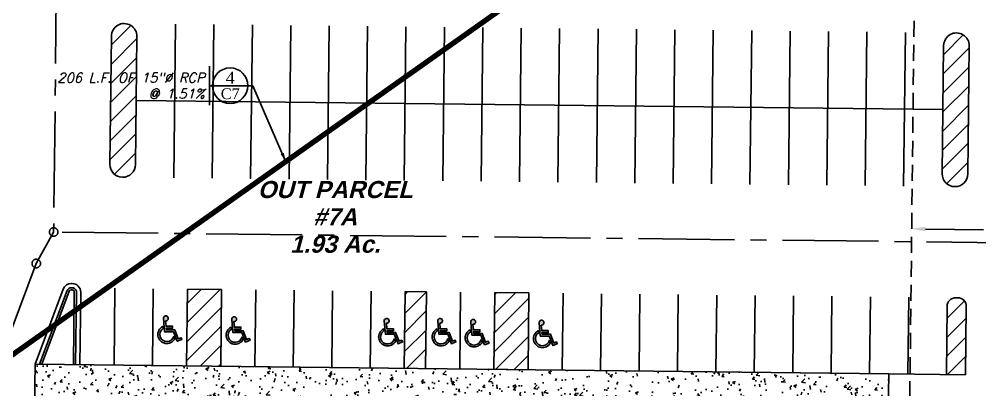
# Model space of a CAD drawing. Header units: feet. Extents: x 2168824 to 2169426, y 1509567 to 1510102.
# Drawn here: x 2168975.4 to 2169200.5, y 1509746 to 1509832.8 of the extents above; entities that cross this region are included whole.
import ezdxf
from ezdxf.enums import TextEntityAlignment as Align

# ---------------------------------------------------------------- set-up
doc = ezdxf.new("R2010")
doc.units = ezdxf.units.FT
doc.header["$LTSCALE"] = 30
doc.header["$MEASUREMENT"] = 0
doc.linetypes.add('CENTER2', pattern=[1.125, 0.75, -0.125, 0.125, -0.125])
doc.linetypes.add('HIDDEN2', pattern=[0.1875, 0.125, -0.0625])
for name, color, linetype in [('1_DRLINE', 1, 'MA_DRAINAGE_LINE'), ('1_DRTXT', 1, 'Continuous'), ('2_EASELINE_UTILITY', 6, 'HIDDEN2'), ('3_CONC_HATCH', 9, 'Continuous'), ('3_STRIPE', 252, 'Continuous'), ('4_CENTERLINE', 9, 'CENTER2'), ('4_CURB', 6, 'Continuous'), ('4_LOT_NO', 1, 'Continuous')]:
    doc.layers.add(name, color=color, linetype=linetype)
doc.styles.add('ROMANS', font='romans.shx', dxfattribs={"oblique": 15})
doc.styles.add('ROMANS15', font='romans.shx', dxfattribs={"oblique": 14.99997778074544})
doc.styles.add('ROMANTIC', font='romantic.ttf', dxfattribs={"oblique": 15})
doc.styles.add('SANSARIF', font='sanssb__.ttf', dxfattribs={"oblique": 15})
doc.linetypes.add('MA_DRAINAGE_LINE', pattern='A,0.4,-0.2,["SD",ROMANS,S=0.1,R=0,X=-0.1,Y=-0.05],-0.2', length=0.8)
doc.dimstyles.new('1_SCALE', dxfattribs={"dimscale": 30, "dimtxt": 0.08, "dimasz": 0.08, "dimexe": 0.05, "dimexo": 0.05, "dimgap": 0.02, "dimtad": 1, "dimdec": 0, "dimzin": 0, "dimdsep": 46, "dimtxsty": 'ROMANS15', "dimcen": 0.09, "dimclrd": 256, "dimclre": 256, "dimclrt": 256, "dimaunit": 1, "dimazin": 0, "dimtfac": 1, "dimtdec": 0, "dimtmove": 2, "dimatfit": 0, "dimfxl": 0, "dimtolj": 1, "dimtzin": 0, "dimlwd": -1, "dimlwe": -1, "dimarcsym": 0})
pattern_1 = [(45, (0, 0), (-2.209708691207961, 2.209708691207961), [])]
pattern_2 = [(50, (0, 0), (7.172601826007535, -0.6275213498259511), [0.75, -8.25]), (355, (0, 0), (-1.38751333613, 7.521921337000118), [0.6, -6.6]), (100.4514, (0.5977168, -0.0522934), (5.785093817140216, 6.894395420609536), [0.6374019000000001, -7.01142112]), (46.18420000000001, (0, 2), (10.67241048625644, -1.655190143290182), [1.125, -12.375]), (96.6356, (0.88936745, 1.86206693), (9.346627055487033, 9.741178709004418), [0.95610288, -10.51713]), (351.1842, (0, 2), (9.346619451336272, 9.741186009253246), [0.9, -9.9]), (21, (1, 1.5), (5.969070521184617, -4.026188906653388), [0.75, -8.25]), (326.0000000000001, (1, 1.5), (2.433153319215817, 7.25150045046853), [0.6, -6.6]), (71.4514, (1.49742233, 1.16448394), (8.4022262858149, 3.225304967099524), [0.6374019000000001, -7.01142112]), (37.50000000000001, (0, 0), (0.1215985531729067, 3.328938538313115), [0, -6.52, 0, -6.7, 0, -6.625]), (7.499999999999999, (0, 0), (2.630695374421486, 3.944117118823602), [0, -3.82, 0, -6.37, 0, -2.525]), (327.5, (-2.23, 0), (5.33822436172409, -0.225548717343798), [0, -2.5, 0, -7.8, 0, -10.35]), (317.5, (-3.23, 0), (5.831861693423862, 1.001049823323177), [0, -3.25, 0, -5.18, 0, -7.35])]

# ---------------------------------------------------------------- blocks, each defined once
blk = doc.blocks.new('HCAP_SYB')
at = {"layer": '3_STRIPE'}
h = blk.add_hatch(color=256, dxfattribs=at)
edge = h.paths.add_edge_path()
edge.add_line((-0.5605300807273039, 4.241557953422827), (-0.4191610339149747, 2.626483382410882))
edge.add_line((-0.4191610339149747, 2.626483382410882), (1.488759047351031, 2.626483382410896))
edge.add_line((1.488759047351031, 2.626483382410896), (1.488759047351031, 2.059483382410889))
edge.add_line((1.488759047351031, 2.059483382410889), (-0.3695326703432684, 2.059483382410889))
edge.add_line((-0.3695326703432684, 2.059483382410889), (-0.3272996094786862, 1.576974111767555))
edge.add_line((-0.3272996094786862, 1.576974111767555), (2.125365034273145, 1.576974111767555))
edge.add_line((2.125365034273145, 1.576974111767555), (3.160012441682291, -1.026823524809458))
edge.add_line((3.160012441682291, -1.026823524809458), (3.949792584175476, -0.7129957659334138))
edge.add_line((3.949792584175476, -0.7129957659334138), (4.15917175931483, -1.239920201709509))
edge.add_line((4.15917175931483, -1.239920201709509), (2.842467181045535, -1.763127135724901))
edge.add_line((2.842467181045535, -1.763127135724901), (1.740545136146153, 1.009974111767562))
edge.add_line((1.740545136146153, 1.009974111767562), (-0.8468390370466281, 1.009974111767562))
edge.add_line((-0.8468390370466281, 1.009974111767562), (-1.18590604694343, 4.888976161134579))
edge.add_arc((-0.4736456564077471, 4.951235473662209), 0.714976283468519, -96.97987509700522, 184.9955775550884, ccw=False)
h = blk.add_hatch(color=256, dxfattribs=at)
edge = h.paths.add_edge_path()
edge.add_arc((-0.1968881515593637, 0.2353216235006812), 2.065360776895298, 122.42965914153999, 347.44220650205466, ccw=False)
edge.add_line((-1.304466347932724, 1.9785902997683), (-1.358564758403496, 2.597488154642207))
edge.add_arc((-0.1968881515591647, 0.235321623500468), 2.632360776895058, 116.1872388438103, 332.1153117840378)
edge.add_line((2.129830922832028, -0.9958167150300881), (1.819063393343185, -0.2137379575601983))
for points in [[(-0.5605300807273039, 4.241557953422827), (-0.4191610339149747, 2.626483382410882), (1.488759047351031, 2.626483382410896), (1.488759047351031, 2.059483382410889), (-0.3695326703432684, 2.059483382410889), (-0.3272996094786862, 1.576974111767555), (2.125365034273145, 1.576974111767555), (3.160012441682291, -1.026823524809458), (3.949792584175476, -0.7129957659334138), (4.15917175931483, -1.239920201709509), (2.842467181045535, -1.763127135724901), (1.740545136146153, 1.009974111767562), (-0.8468390370466281, 1.009974111767562), (-1.18590604694343, 4.888976161134579, -2.822951937120608)], [(1.819063393343185, -0.2137379575601983, -1.496783151958176), (-1.304466347932724, 1.9785902997683), (-1.358564758403496, 2.597488154642207, 1.375473922730278), (2.129830922832028, -0.9958167150300881)]]:
    blk.add_lwpolyline(points, format="xyb", close=True, dxfattribs=at)

msp = doc.modelspace()

# ---------------------------------------------------------------- hatches: boundary and pattern name
at = {"layer": '3_CONC_HATCH'}
h = msp.add_hatch(dxfattribs=at)
h.set_pattern_fill('AR-CONC', color=256, style=0)
h.set_pattern_definition(pattern_2)
h.paths.add_polyline_path([(2169041.299745229, 1509751.275085531), (2168979.163471389, 1509751.975371503), (2168979.060637677, 1509742.850950962), (2168982.060396837, 1509742.817143186), (2168982.046310027, 1509741.567222563), (2168982.111435226, 1509741.566488591), (2168982.278091309, 1509741.56461035), (2168982.276682628, 1509741.439618288), (2168985.443148205, 1509741.403931703), (2168985.444556885, 1509741.528923765), (2168985.611212969, 1509741.527045524), (2168985.609804288, 1509741.402053462), (2168988.776269863, 1509741.366366877), (2168988.777678545, 1509741.491358939), (2168988.944334627, 1509741.489480698, -0.1863036406529652), (2168989.745068745, 1509743.496277042), (2168989.742589302, 1509743.49881301), (2168989.846864595, 1509743.600764098), (2168991.94414412, 1509741.455672354), (2168992.110800203, 1509741.453794112), (2168992.109391523, 1509741.328802051), (2168995.275857099, 1509741.293115465), (2168995.27726578, 1509741.418107527), (2168995.443921863, 1509741.416229286), (2168995.442513182, 1509741.291237224), (2168998.608978758, 1509741.255550639), (2168998.610387438, 1509741.380542701), (2168998.777043522, 1509741.37866446), (2168999.045280821, 1509741.375641381), (2168999.066880597, 1509743.292186335), (2169002.066639757, 1509743.258378559), (2169002.045039983, 1509741.341833605), (2169002.545058564, 1509741.336198314), (2169002.711714646, 1509741.334320072), (2169002.710305966, 1509741.20932801), (2169005.710115459, 1509741.175519666), (2169005.71152414, 1509741.300511729), (2169005.878180223, 1509741.298633487), (2169005.876771542, 1509741.173641425), (2169008.876581035, 1509741.139833081), (2169008.877989716, 1509741.264825143), (2169009.044645799, 1509741.262946902), (2169009.043237119, 1509741.13795484), (2169012.043046611, 1509741.104146496), (2169012.044455293, 1509741.229138558), (2169012.211111375, 1509741.227260317), (2169012.209702694, 1509741.102268255), (2169015.209512188, 1509741.068459911), (2169015.210920869, 1509741.193451974), (2169015.377576951, 1509741.191573732), (2169015.376168271, 1509741.06658167), (2169018.375977764, 1509741.032773326), (2169018.377386446, 1509741.157765388), (2169018.544042528, 1509741.155887147), (2169020.689134272, 1509743.253166673), (2169020.79108536, 1509743.14889138), (2169020.788549392, 1509743.146411936, -0.1862995413518789), (2169021.543852557, 1509741.122126342, -0.1862995413481405), (2169022.344586139, 1509743.128875148), (2169022.342106696, 1509743.131411115), (2169022.446381989, 1509743.233362204), (2169024.543661514, 1509741.08827046), (2169024.710317597, 1509741.086392218), (2169024.708908916, 1509740.961400156), (2169027.70871841, 1509740.927591812), (2169027.710127091, 1509741.052583874), (2169027.876783174, 1509741.050705633), (2169027.875374493, 1509740.925713571), (2169030.875183986, 1509740.891905227), (2169030.876592667, 1509741.016897289), (2169031.04324875, 1509741.015019048), (2169031.041840069, 1509740.890026986), (2169034.041649562, 1509740.856218642), (2169034.043058243, 1509740.981210704), (2169034.209714326, 1509740.979332463), (2169034.208305645, 1509740.854340401), (2169037.208115139, 1509740.820532057), (2169037.209523819, 1509740.945524119), (2169037.376179902, 1509740.943645878), (2169037.374771222, 1509740.818653816), (2169040.374580714, 1509740.784845472), (2169040.375989396, 1509740.909837534), (2169040.542645479, 1509740.907959293), (2169041.04266406, 1509740.902324001), (2169041.064263835, 1509742.818868956), (2169041.188420312, 1509742.817469692)])
h = msp.add_hatch(dxfattribs=at)
h.set_pattern_fill('AR-CONC', color=256, style=0)
h.set_pattern_definition(pattern_2)
h.paths.add_polyline_path([(2169108.211043885, 1509750.520984248), (2169041.299745229, 1509751.275085531), (2169041.188420313, 1509742.817469692), (2169044.064022996, 1509742.785061179), (2169044.056510031, 1509742.118436847), (2169047.056269191, 1509742.084629071), (2169047.042182381, 1509740.834708449), (2169047.875513129, 1509740.825316675), (2169048.042169211, 1509740.823438433), (2169048.04076053, 1509740.698446371), (2169051.040570024, 1509740.664638028), (2169051.041978705, 1509740.78963009), (2169051.208634789, 1509740.787751849), (2169051.207226107, 1509740.662759786), (2169054.2070356, 1509740.628951442), (2169054.208444281, 1509740.753943505), (2169054.375100364, 1509740.752065263), (2169054.373691684, 1509740.627073201), (2169057.373501176, 1509740.593264858), (2169057.374909857, 1509740.71825692), (2169057.54156594, 1509740.716378678), (2169057.540157259, 1509740.591386616), (2169060.539966752, 1509740.557578272), (2169060.541375434, 1509740.682570335), (2169060.708031517, 1509740.680692093), (2169060.706622835, 1509740.555700031), (2169063.706432329, 1509740.521891687), (2169063.707841009, 1509740.646883749), (2169063.874497093, 1509740.645005508), (2169063.873088412, 1509740.520013446), (2169065.872961408, 1509740.49747455), (2169065.874370088, 1509740.622466612), (2169066.041026171, 1509740.620588371), (2169068.186117915, 1509742.717867897), (2169068.288069003, 1509742.613592604), (2169068.285533036, 1509742.611113161, -0.1862995844186163), (2169069.040836195, 1509740.586827067, -0.1862995843362612), (2169069.841569782, 1509742.593576371), (2169069.839090339, 1509742.59611234), (2169069.943365633, 1509742.698063428), (2169072.040645157, 1509740.552971684), (2169072.207301241, 1509740.551093442), (2169072.20589256, 1509740.42610138), (2169074.205765556, 1509740.403562484), (2169074.207174236, 1509740.528554546), (2169074.373830319, 1509740.526676305), (2169074.372421639, 1509740.401684243), (2169077.372231131, 1509740.367875899), (2169077.373639813, 1509740.492867961), (2169077.540295896, 1509740.49098972), (2169077.538887215, 1509740.365997658), (2169080.538696708, 1509740.332189314), (2169080.540105389, 1509740.457181376), (2169080.706761472, 1509740.455303135), (2169080.705352791, 1509740.330311073), (2169083.705162284, 1509740.296502729), (2169083.706570965, 1509740.421494791), (2169083.873227048, 1509740.41961655), (2169083.871818367, 1509740.294624487), (2169086.87162786, 1509740.260816144), (2169086.873036541, 1509740.385808206), (2169087.039692624, 1509740.383929964), (2169087.038283943, 1509740.258937903), (2169090.038093437, 1509740.225129559), (2169090.039502117, 1509740.350121621), (2169090.2061582, 1509740.34824338), (2169091.039488948, 1509740.338851606), (2169091.053575757, 1509741.588772228), (2169094.053334918, 1509741.554964451), (2169094.039248109, 1509740.305043829), (2169094.37237844, 1509740.301289396), (2169094.539034523, 1509740.299411155), (2169094.537625842, 1509740.174419092), (2169097.037467086, 1509740.146245473), (2169097.038875767, 1509740.271237535), (2169097.20553185, 1509740.269359293), (2169097.204123169, 1509740.144367232), (2169099.703964414, 1509740.116193612), (2169099.705373094, 1509740.241185674), (2169099.872029177, 1509740.239307432), (2169099.870620496, 1509740.11431537), (2169102.370461741, 1509740.08614175), (2169102.371870422, 1509740.211133813), (2169102.538526504, 1509740.209255571, -0.1863036406329778), (2169103.339260622, 1509742.216051915), (2169103.336781179, 1509742.218587883), (2169103.441056472, 1509742.320538972), (2169105.538335998, 1509740.175447228), (2169105.704992081, 1509740.173568986), (2169105.7035834, 1509740.048576924), (2169108.072847437, 1509740.021874931)])
h = msp.add_hatch(dxfattribs=at)
h.set_pattern_fill('AR-CONC', color=256, style=0)
h.set_pattern_definition(pattern_2)
h.paths.add_polyline_path([(2169179.15077094, 1509749.721481918), (2169108.211043885, 1509750.520984248), (2169108.072847437, 1509740.021874931), (2169108.203424644, 1509740.020403304), (2169108.204833325, 1509740.145395366), (2169108.371489408, 1509740.143517125), (2169108.370080727, 1509740.018525063), (2169110.869921972, 1509739.990351443), (2169110.871330652, 1509740.115343505), (2169111.037986735, 1509740.113465264), (2169111.036578054, 1509739.988473202), (2169113.536419299, 1509739.960299582), (2169113.53782798, 1509740.085291644), (2169113.704484063, 1509740.083413403), (2169114.037978064, 1509740.079654871), (2169114.052064873, 1509741.329575493), (2169117.051824034, 1509741.295767716), (2169117.038206785, 1509740.087511115), (2169117.129993373, 1509740.086476665), (2169117.24456943, 1509740.085185374), (2169117.243160748, 1509739.960193312), (2169119.909658076, 1509739.930141451), (2169119.911066757, 1509740.055133513), (2169120.07772284, 1509740.053255272), (2169120.076314159, 1509739.92826321), (2169122.742811486, 1509739.898211348), (2169122.744220167, 1509740.023203411), (2169122.91087625, 1509740.02132517), (2169122.909467569, 1509739.896333107), (2169125.575964897, 1509739.866281246), (2169125.577373578, 1509739.991273308), (2169125.744029661, 1509739.989395067), (2169125.742620979, 1509739.864403005), (2169128.409118307, 1509739.834351144), (2169128.410526988, 1509739.959343206), (2169128.577183071, 1509739.957464965), (2169128.575774389, 1509739.832472902), (2169131.242271717, 1509739.802421042), (2169131.243680398, 1509739.927413103), (2169131.462416506, 1509739.924947912), (2169131.483546722, 1509741.799828845), (2169134.483305884, 1509741.766021069), (2169134.46593215, 1509740.224452301), (2169135.207344808, 1509740.21609646), (2169135.205466566, 1509740.049440376), (2169135.372122649, 1509740.047562135), (2169135.370713968, 1509739.922570073), (2169138.037211296, 1509739.892518212), (2169138.038619976, 1509740.017510274), (2169138.205276059, 1509740.015632032), (2169138.203867378, 1509739.89063997), (2169140.870364706, 1509739.86058811), (2169140.871773387, 1509739.985580172), (2169141.03842947, 1509739.98370193), (2169143.183521214, 1509742.080981456), (2169143.285472302, 1509741.976706163), (2169143.282936334, 1509741.974226719, -0.1862995699823891), (2169144.038239495, 1509739.949940793, -0.1862995699416087), (2169144.838973081, 1509741.956689931), (2169144.836493637, 1509741.959225899), (2169144.940768931, 1509742.061176987), (2169147.038048456, 1509739.916085243), (2169147.204704539, 1509739.914207002), (2169147.203295858, 1509739.789214939), (2169149.869793185, 1509739.759163078), (2169149.871201867, 1509739.88415514), (2169150.037857951, 1509739.882276899), (2169150.036449269, 1509739.757284837), (2169152.702946596, 1509739.727232976), (2169152.704355278, 1509739.852225038), (2169152.87101136, 1509739.850346797), (2169152.872889601, 1509740.017002879), (2169153.601183177, 1509740.008794892), (2169153.618556908, 1509741.550363659), (2169156.618316069, 1509741.516555883), (2169156.600942337, 1509739.974987115), (2169156.60099267, 1509739.974986548), (2169156.597236187, 1509739.641674382), (2169156.662384962, 1509739.640940145), (2169156.829041046, 1509739.639061903), (2169156.827632364, 1509739.514069841), (2169159.494129691, 1509739.48401798), (2169159.495538373, 1509739.609010042), (2169159.662194456, 1509739.607131801), (2169159.660785774, 1509739.482139739), (2169162.327283102, 1509739.452087878), (2169162.328691783, 1509739.57707994), (2169162.495347866, 1509739.575201698), (2169162.493939185, 1509739.450209636), (2169165.160436513, 1509739.420157776), (2169165.161845193, 1509739.545149838), (2169165.328501276, 1509739.543271596), (2169165.327092595, 1509739.418279534), (2169167.993589922, 1509739.388227673), (2169167.994998604, 1509739.513219735), (2169168.161654687, 1509739.511341494), (2169168.160246006, 1509739.386349431), (2169170.826743333, 1509739.35629757), (2169170.828152014, 1509739.481289633), (2169171.034671327, 1509739.478962126), (2169171.048288577, 1509740.687218727), (2169174.048047738, 1509740.653410951), (2169174.038186971, 1509739.778466515), (2169174.038393972, 1509739.778464183), (2169173.907916202, 1509728.201190387), (2169178.908727949, 1509728.245041871)])
at = {"layer": '3_STRIPE'}
h = msp.add_hatch(dxfattribs=at)
h.set_pattern_fill('ANSI31', color=256, scale=25, style=0)
h.set_pattern_definition([(45, (-8.999428479932249, 0.101425031432882), (-2.209708691207961, 2.209708691207961), [])])
h.paths.add_polyline_path([(2169022.863559105, 1509769.484007479), (2169014.864067123, 1509769.574163063), (2169014.66121706, 1509751.575306102), (2169022.660709042, 1509751.485150519)])
h = msp.add_hatch(dxfattribs=at)
h.set_pattern_fill('ANSI31', color=256, scale=25, style=0)
h.set_pattern_definition(pattern_1)
h.paths.add_polyline_path([(2169070.860510998, 1509768.943073978), (2169065.860828509, 1509768.999421218), (2169065.657978447, 1509751.000564258), (2169070.657660935, 1509750.944217018)])
h = msp.add_hatch(dxfattribs=at)
h.set_pattern_fill('ANSI31', color=256, scale=25, style=0)
h.set_pattern_definition([(45, (-35.99771391972899, 0.4057001257315278), (-2.209708691207961, 2.209708691207961), [])])
h.paths.add_polyline_path([(2169094.858986944, 1509768.672607227), (2169086.859494962, 1509768.762762811), (2169086.685009025, 1509753.280650696), (2169086.685009025, 1509752.597555439), (2169086.67731043, 1509752.597555439), (2169086.656644898, 1509750.763905851), (2169094.656136881, 1509750.673750268)])
h = msp.add_hatch(dxfattribs=at)
h.set_pattern_fill('ANSI31', color=256, scale=25, style=0)
h.set_pattern_definition(pattern_1)
h.paths.add_polyline_path([(2169197.32993907, 1509765.517615818, 0.4142135624754987), (2169195.352604969, 1509767.540027709), (2169194.85263672, 1509767.545662433, 0.414213562206349), (2169192.83022483, 1509765.568328334), (2169192.649913663, 1509749.56934437), (2169197.149627903, 1509749.518631855)])

# ---------------------------------------------------------------- linework, layer by layer
at = {"layer": '1_DRLINE', "const_width": 1.25}
msp.add_lwpolyline([(2168971.166288867, 1509752.270445106), (2169138.878046839, 1509870.789487751)], dxfattribs=at)
at = {"layer": '1_DRTXT'}
msp.add_line((2169019.999984114, 1509812.62521715), (2169019.999984114, 1509821.728832945), dxfattribs=at)
msp.add_circle((2169024.849890161, 1509817.185797105), 4.158282026699598, dxfattribs=at)
at = {"layer": '2_EASELINE_UTILITY'}
msp.add_line((2169183.012239188, 1509648.671548405), (2169185.164900434, 1509839.676872033), dxfattribs=at)
at = {"layer": '2_EASELINE_UTILITY', "linetype": 'Continuous'}
for p, q in [((2169184.542869624, 1509784.484167479), (2169184.556174556, 1509785.664712193)), ((2169187.733432454, 1509783.628776964), (2169201.332568822, 1509783.475512473))]:
    msp.add_line(p, q, dxfattribs=at)
msp.add_solid([(2169187.739442826, 1509784.16207643), (2169187.727422081, 1509783.095477499), (2169184.533635661, 1509783.664839198)], dxfattribs=at)
at = {"layer": '3_STRIPE'}
for p, q in [((2168997.006167249, 1509826.651860864), (2169001.634340533, 1509831.280034148)), ((2169011.657249634, 1509795.61195558), (2169012.062949759, 1509831.609669499)), ((2169020.656678114, 1509795.510530548), (2169021.062378239, 1509831.508244468)), ((2169029.656106594, 1509795.409105517), (2169030.061806719, 1509831.406819436)), ((2169038.655535074, 1509795.307680486), (2169039.061235199, 1509831.305394405)), ((2169047.654963554, 1509795.206255455), (2169048.060663679, 1509831.203969374)), ((2169056.654392034, 1509795.104830424), (2169057.060092159, 1509831.102544343)), ((2169065.653820514, 1509795.003405392), (2169066.059520639, 1509831.001119312)), ((2169074.653248994, 1509794.901980361), (2169075.058949119, 1509830.89969428)), ((2169083.652677474, 1509794.80055533), (2169084.058377599, 1509830.798269249)), ((2169092.652105954, 1509794.699130299), (2169093.057806079, 1509830.696844218)), ((2169101.651534433, 1509794.597705268), (2169102.057234559, 1509830.595419187)), ((2169110.650962913, 1509794.496280236), (2169111.056663039, 1509830.493994156)), ((2169119.650391393, 1509794.394855205), (2169120.056091519, 1509830.392569124)), ((2169128.649819873, 1509794.293430174), (2169129.055519999, 1509830.291144093)), ((2169137.649248353, 1509794.192005143), (2169138.054948478, 1509830.189719062)), ((2169146.648676833, 1509794.090580112), (2169147.054376958, 1509830.088294031)), ((2169155.648105313, 1509793.98915508), (2169156.053805438, 1509829.986869)), ((2169164.647533793, 1509793.887730049), (2169165.053233918, 1509829.885443968)), ((2169173.646962273, 1509793.786305018), (2169174.052662398, 1509829.784018937)), ((2169182.646390753, 1509793.684879987), (2169183.052090878, 1509829.682593906)), ((2168997.030139343, 1509828.778901213), (2168996.692055904, 1509798.78080628)), ((2168996.955791955, 1509822.182068187), (2169003.024569104, 1509828.250845335)), ((2169003.029758329, 1509828.711284525), (2169002.69167489, 1509798.713189593)), ((2169191.993738919, 1509824.454319029), (2169196.621912203, 1509829.082492313)), ((2169192.017711013, 1509826.581359378), (2169191.679627574, 1509796.583264445)), ((2169191.943363625, 1509819.984526352), (2169198.012140774, 1509826.0533035)), ((2169198.017329999, 1509826.51374269), (2169197.67924656, 1509796.515647758)), ((2168996.90541666, 1509817.71227551), (2169002.974193809, 1509823.781052659)), ((2169191.89298833, 1509815.514733675), (2169197.961765479, 1509821.583510824)), ((2168996.855041365, 1509813.242482833), (2169002.923818514, 1509819.311259981)), ((2169191.842613035, 1509811.044940998), (2169197.911390184, 1509817.113718146)), ((2168996.804666071, 1509808.772690156), (2169002.873443219, 1509814.841467304)), ((2169191.848669293, 1509811.582311915), (2169002.860716609, 1509813.712237062)), ((2169191.792237741, 1509806.575148321), (2169197.86101489, 1509812.643925469)), ((2168996.754290776, 1509804.302897478), (2169002.823067924, 1509810.371674627)), ((2169191.741862446, 1509802.105355643), (2169197.810639594, 1509808.174132792)), ((2168996.703915481, 1509799.833104801), (2169002.772692629, 1509805.901881949)), ((2169191.691487151, 1509797.635562966), (2169197.760264299, 1509803.704340114)), ((2168997.75026532, 1509796.460037259), (2169002.722317334, 1509801.432089272)), ((2169192.73783699, 1509794.262495424), (2169197.709889004, 1509799.234547437)), ((2168997.662296598, 1509751.766886718), (2168997.865146661, 1509769.765743678)), ((2169006.661725078, 1509751.665461686), (2169006.864575141, 1509769.664318646)), ((2169014.66121706, 1509751.575306103), (2169014.864067123, 1509769.574163063)), ((2169014.864067123, 1509769.574163063), (2169022.863559105, 1509769.484007479)), ((2169022.660709042, 1509751.485150519), (2169022.863559105, 1509769.484007479)), ((2169030.660201024, 1509751.394994936), (2169030.863051087, 1509769.393851896)), ((2169039.659629504, 1509751.293569905), (2169039.862479567, 1509769.292426865)), ((2169048.659057984, 1509751.192144873), (2169048.861908047, 1509769.191001833)), ((2169057.658486464, 1509751.090719842), (2169057.861336527, 1509769.089576802)), ((2169065.657978446, 1509751.000564258), (2169065.860828509, 1509768.999421218)), ((2169065.860828509, 1509768.999421218), (2169070.860510998, 1509768.943073978)), ((2169070.657660935, 1509750.944217019), (2169070.860510998, 1509768.943073978)), ((2169078.657152917, 1509750.854061435), (2169078.86000298, 1509768.852918395)), ((2169086.656644899, 1509750.763905851), (2169086.859494962, 1509768.762762811)), ((2169086.859494962, 1509768.762762811), (2169094.858986944, 1509768.672607227)), ((2169094.656136881, 1509750.673750267), (2169094.858986944, 1509768.672607227)), ((2169102.655628863, 1509750.583594684), (2169102.858478926, 1509768.582451644)), ((2169111.655057343, 1509750.482169652), (2169111.857907406, 1509768.481026612)), ((2169120.654485823, 1509750.380744621), (2169120.857335886, 1509768.379601581)), ((2169129.653914303, 1509750.279319589), (2169129.856764366, 1509768.278176549)), ((2169138.653342783, 1509750.177894558), (2169138.856192846, 1509768.176751518)), ((2169147.652771263, 1509750.076469527), (2169147.855621326, 1509768.075326486)), ((2169156.652199743, 1509749.975044495), (2169156.855049806, 1509767.973901455)), ((2169165.651628223, 1509749.873619464), (2169165.854478286, 1509767.872476424)), ((2169174.651056703, 1509749.772194432), (2169174.853906766, 1509767.771051392)), ((2169183.650485183, 1509749.670769401), (2169183.853335246, 1509767.669626361)), ((2169194.852636721, 1509767.545662433), (2169195.35260497, 1509767.540027709)), ((2169192.649913663, 1509749.569344369), (2169192.83022483, 1509765.568328334)), ((2169197.149627903, 1509749.518631854), (2169197.32993907, 1509765.517615818)), ((2169179.15077094, 1509749.721481917), (2169197.1496279, 1509749.518631855))]:
    msp.add_line(p, q, dxfattribs=at)
for centre, radius, start, end in [((2169000.029948836, 1509828.745092869), 3.000000000042132, 359.3542945278044, 179.3542945322508), ((2169195.017520506, 1509826.547551034), 3.000000000042132, 359.3542945278044, 179.3542945322508), ((2168999.691865397, 1509798.746997936), 3.000000000042132, 179.3542945322508, 359.3542945278044), ((2169194.679437067, 1509796.549456101), 3.000000000042132, 179.3542945322508, 359.3542945278044), ((2169194.830097825, 1509765.545789438), 2, 89.35429452761106, 179.3542945285661), ((2169195.330066074, 1509765.540154714), 2, 359.3542945269336, 89.3542945273326)]:
    msp.add_arc(centre, radius, start, end, dxfattribs=at)
at = {"layer": '4_CENTERLINE'}
for p, q in [((2168984.211276039, 1509844.924388003), (2168983.512570266, 1509782.928325142)), ((2168983.512570266, 1509782.928325142), (2168979.441694301, 1509775.557521401)), ((2169210.498200077, 1509780.370159957), (2168983.512570266, 1509782.928325142)), ((2168979.441694301, 1509775.557521401), (2168971.610470563, 1509754.646569051))]:
    msp.add_line(p, q, dxfattribs=at)
for centre in [(2168983.512570266, 1509782.928325143), (2168979.441694301, 1509775.557521401)]:
    msp.add_circle(centre, 1, dxfattribs=at)
at = {"layer": '4_CURB'}
for p, q in [((2168985.746667987, 1509769.582580249), (2168979.163805361, 1509752.005004724)), ((2168986.683149957, 1509769.231864523), (2168980.216091029, 1509751.963508308)), ((2168987.151390942, 1509769.05650666), (2168980.747760114, 1509751.957516311)), ((2168987.86014696, 1509769.378469907), (2168987.625266651, 1509769.381117046)), ((2168987.865781683, 1509769.878438156), (2168987.630901375, 1509769.881085295)), ((2168987.877051131, 1509770.878374653), (2168987.642170822, 1509770.881021793)), ((2168988.162899869, 1509751.873946473), (2168988.354480485, 1509768.872866934)), ((2168988.662868118, 1509751.868311749), (2168988.854448733, 1509768.86723221)), ((2168989.662804616, 1509751.857042301), (2168989.854385231, 1509768.855962762)), ((2168979.16347139, 1509751.975371504), (2168979.05077691, 1509741.976006526)), ((2169179.150770941, 1509749.721481918), (2168979.16347139, 1509751.975371504)), ((2169179.150770941, 1509749.721481917), (2169178.232310934, 1509668.226657351))]:
    msp.add_line(p, q, dxfattribs=at)
for centre, radius, start, end in [((2168987.619631927, 1509768.881148797), 2, 89.35429452754283, 159.4689016536959), ((2168987.619631927, 1509768.881148797), 1, 89.35429452754283, 159.4689016536959), ((2168987.619631927, 1509768.881148797), 0.5, 89.35429452754283, 159.4689016536959), ((2168987.854512236, 1509768.878501658), 0.5, 359.3542945262722, 89.35429452824), ((2168987.854512236, 1509768.878501658), 1, 359.3542945262722, 89.35429452824), ((2168987.854512236, 1509768.878501658), 1, 359.3542945262722, 89.35429452824), ((2168987.854512236, 1509768.878501658), 2, 359.3542945262722, 89.35429452824)]:
    msp.add_arc(centre, radius, start, end, dxfattribs=at)

# ---------------------------------------------------------------- block references
at = {"layer": '3_STRIPE', "xscale": 0.8, "yscale": 0.8, "zscale": 0.8}
for p in [(2169010.191514493, 1509758.745717766), (2169026.190498458, 1509758.565406599), (2169061.913369638, 1509758.173990129), (2169074.434837432, 1509758.173990129), (2169082.186942332, 1509757.934317514), (2169098.185926297, 1509757.754006347)]:
    msp.add_blockref('HCAP_SYB', p, dxfattribs=at)

# ---------------------------------------------------------------- texts
at = {"layer": '1_DRTXT', "style": 'ROMANTIC'}
for s, height, p in [('4', 2.812406239975422, (2169024.87867326, 1509816.797676675)), ('C7', 2.53116561597788, (2169024.89710001, 1509813.289018519))]:
    msp.add_text(s, height=height, rotation=359.9999632139174, dxfattribs=at).set_placement(p, align=Align.BOTTOM_CENTER)
at = {"layer": '1_DRTXT', "insert": (2169018.909837239, 1509817.185797105), "char_height": 2.250010968748593, "attachment_point": 6, "style": 'ROMANS15'}
msp.add_mtext('206 L.F. OF 15"%%C RCP \\P@ 1.51%', dxfattribs=at)
at = {"layer": '4_LOT_NO', "color": 6, "style": 'SANSARIF', "oblique": 15}
for s, p in [('OUT PARCEL', (2169049.473834031, 1509790.881342256)), ('#7A', (2169049.473834031, 1509784.481342256)), ('1.93 Ac.', (2169049.473834031, 1509778.081342256))]:
    msp.add_text(s, height=4, dxfattribs=at).set_placement(p, align=Align.CENTER)

# ---------------------------------------------------------------- leaders
at = {"layer": '1_DRTXT'}
msp.add_leader([(2169038.020094811, 1509799.123440502), (2169030.139233317, 1509817.185797105), (2169019.999984114, 1509817.185797105)], dimstyle='1_SCALE', dxfattribs=at)

doc.saveas('drawing.dxf')
